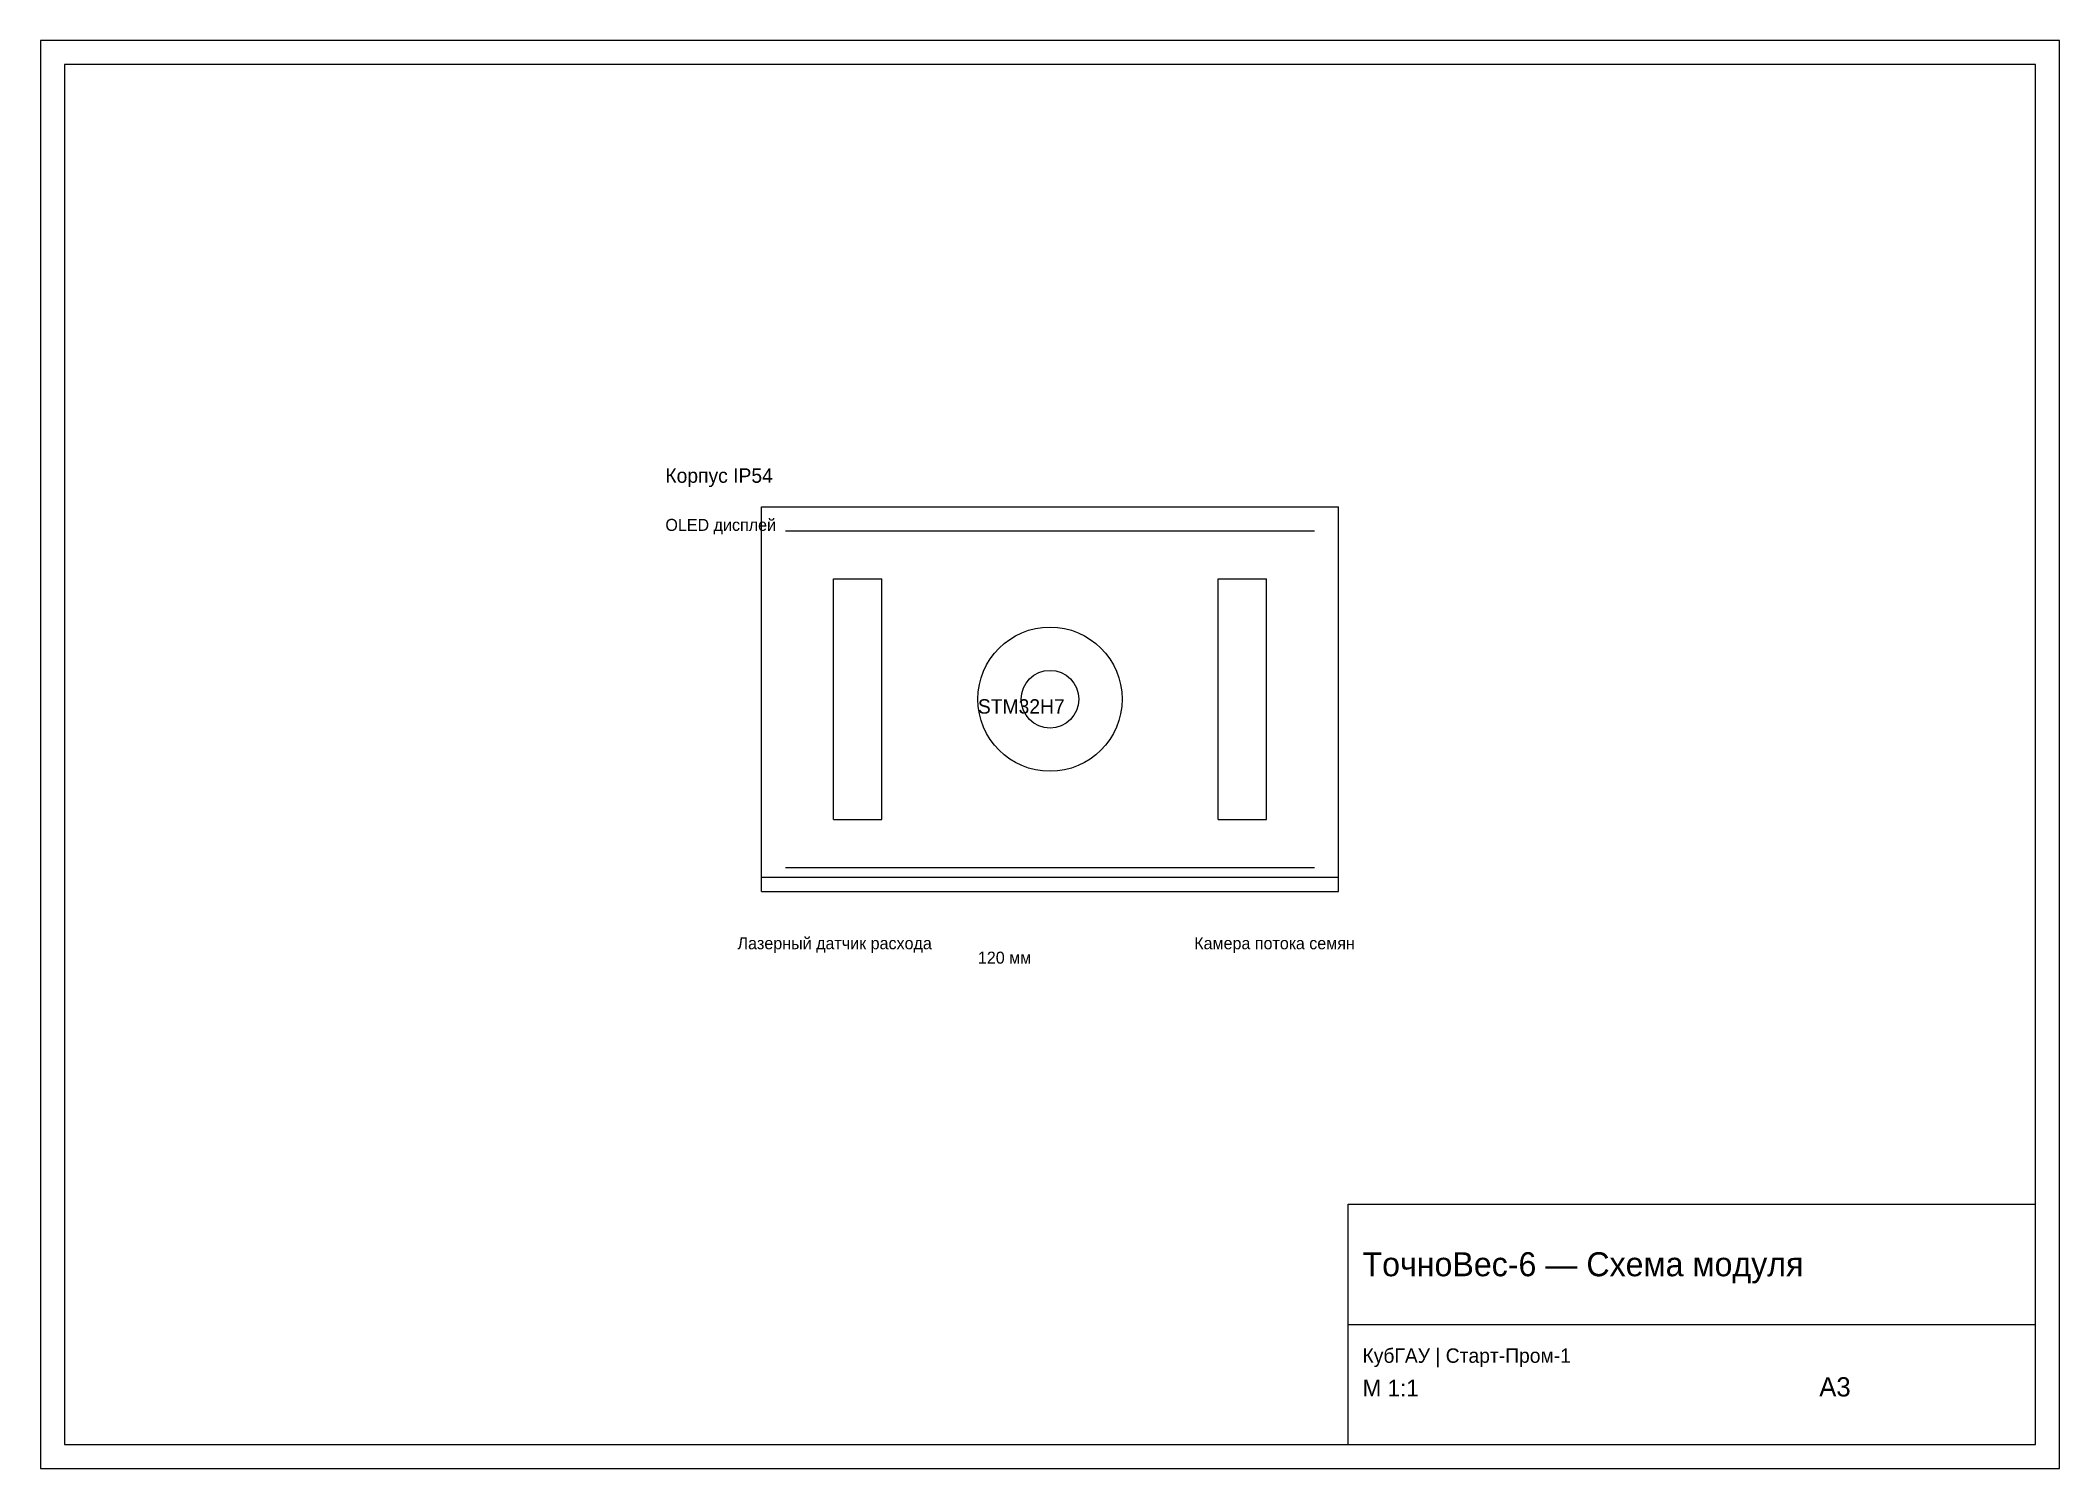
# Model space of a CAD drawing. Header units: metres. Extents: x 0 to 420, y 0 to 297.
import ezdxf

# ---------------------------------------------------------------- set-up
doc = ezdxf.new("R2010")
doc.units = ezdxf.units.M

msp = doc.modelspace()

# ---------------------------------------------------------------- linework, layer by layer
at = {"layer": 'detail'}
for p, q in [((150, 120), (150, 200)), ((150, 200), (270, 200)), ((270, 120), (270, 200)), ((155, 195), (265, 195)), ((165, 135), (165, 185)), ((165, 185), (175, 185)), ((175, 135), (175, 185)), ((245, 185), (255, 185)), ((245, 135), (245, 185)), ((255, 135), (255, 185)), ((165, 135), (175, 135)), ((245, 135), (255, 135)), ((155, 125), (265, 125)), ((150, 120), (270, 120))]:
    msp.add_line(p, q, dxfattribs=at)
for radius in [15, 6]:
    msp.add_circle((210, 160), radius, dxfattribs=at)
at = {"layer": 'dim'}
for p, q in [((150, 121), (150, 125)), ((150, 123), (270, 123)), ((270, 121), (270, 125))]:
    msp.add_line(p, q, dxfattribs=at)
at = {"layer": 'frame'}
for p, q in [((420, 297), (0, 297)), ((0, 297), (0, 0)), ((420, 0), (420, 297)), ((415, 292), (5, 292)), ((5, 292), (5, 5)), ((415, 5), (415, 292)), ((272, 5), (272, 55)), ((272, 55), (415, 55)), ((272, 30), (415, 30)), ((5, 5), (415, 5)), ((0, 0), (420, 0))]:
    msp.add_line(p, q, dxfattribs=at)

# ---------------------------------------------------------------- texts
at = {"layer": 'text'}
for s, height, p in [('Корпус IP54', 3, (130, 205)), ('OLED дисплей', 2.5, (130, 195)), ('STM32H7', 3, (195, 157)), ('Лазерный датчик расхода', 2.5, (145, 108)), ('Камера потока семян', 2.5, (240, 108)), ('120 мм', 2.5, (195, 105)), ('ТочноВес-6 — Схема модуля', 5, (275, 40)), ('КубГАУ | Старт-Пром-1', 3, (275, 22)), ('М 1:1', 3.5, (275, 15)), ('А3', 4, (370, 15))]:
    msp.add_text(s, height=height, dxfattribs=at).set_placement(p)

doc.saveas('drawing.dxf')
